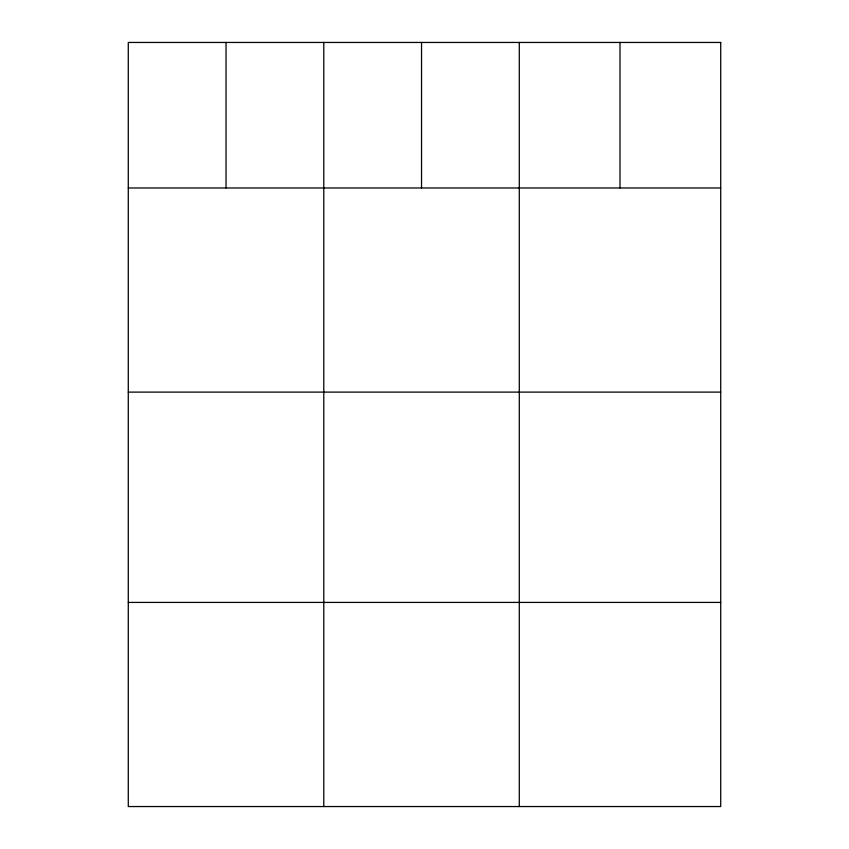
<?xml version="1.0" encoding="UTF-8"?>
<svg xmlns="http://www.w3.org/2000/svg" width="849" height="849" viewBox="0 0 849 849"><rect width="100%" height="100%" fill="white"/><g stroke="black" fill="none" stroke-linecap="round" stroke-linejoin="round"><path stroke-width="1.27" d="M128.284 187.979L720.716 187.979M128.284 392.111L720.716 392.111M128.284 602.419L720.716 602.419M620.003 42.45L620.003 187.979M519.291 42.45L519.291 806.55M421.539 42.45L421.539 187.979M323.787 42.45L323.787 806.55M226.036 42.45L226.036 187.979M720.716 42.45L128.284 42.45L128.284 806.55L720.716 806.55L720.716 42.45"/></g></svg>
